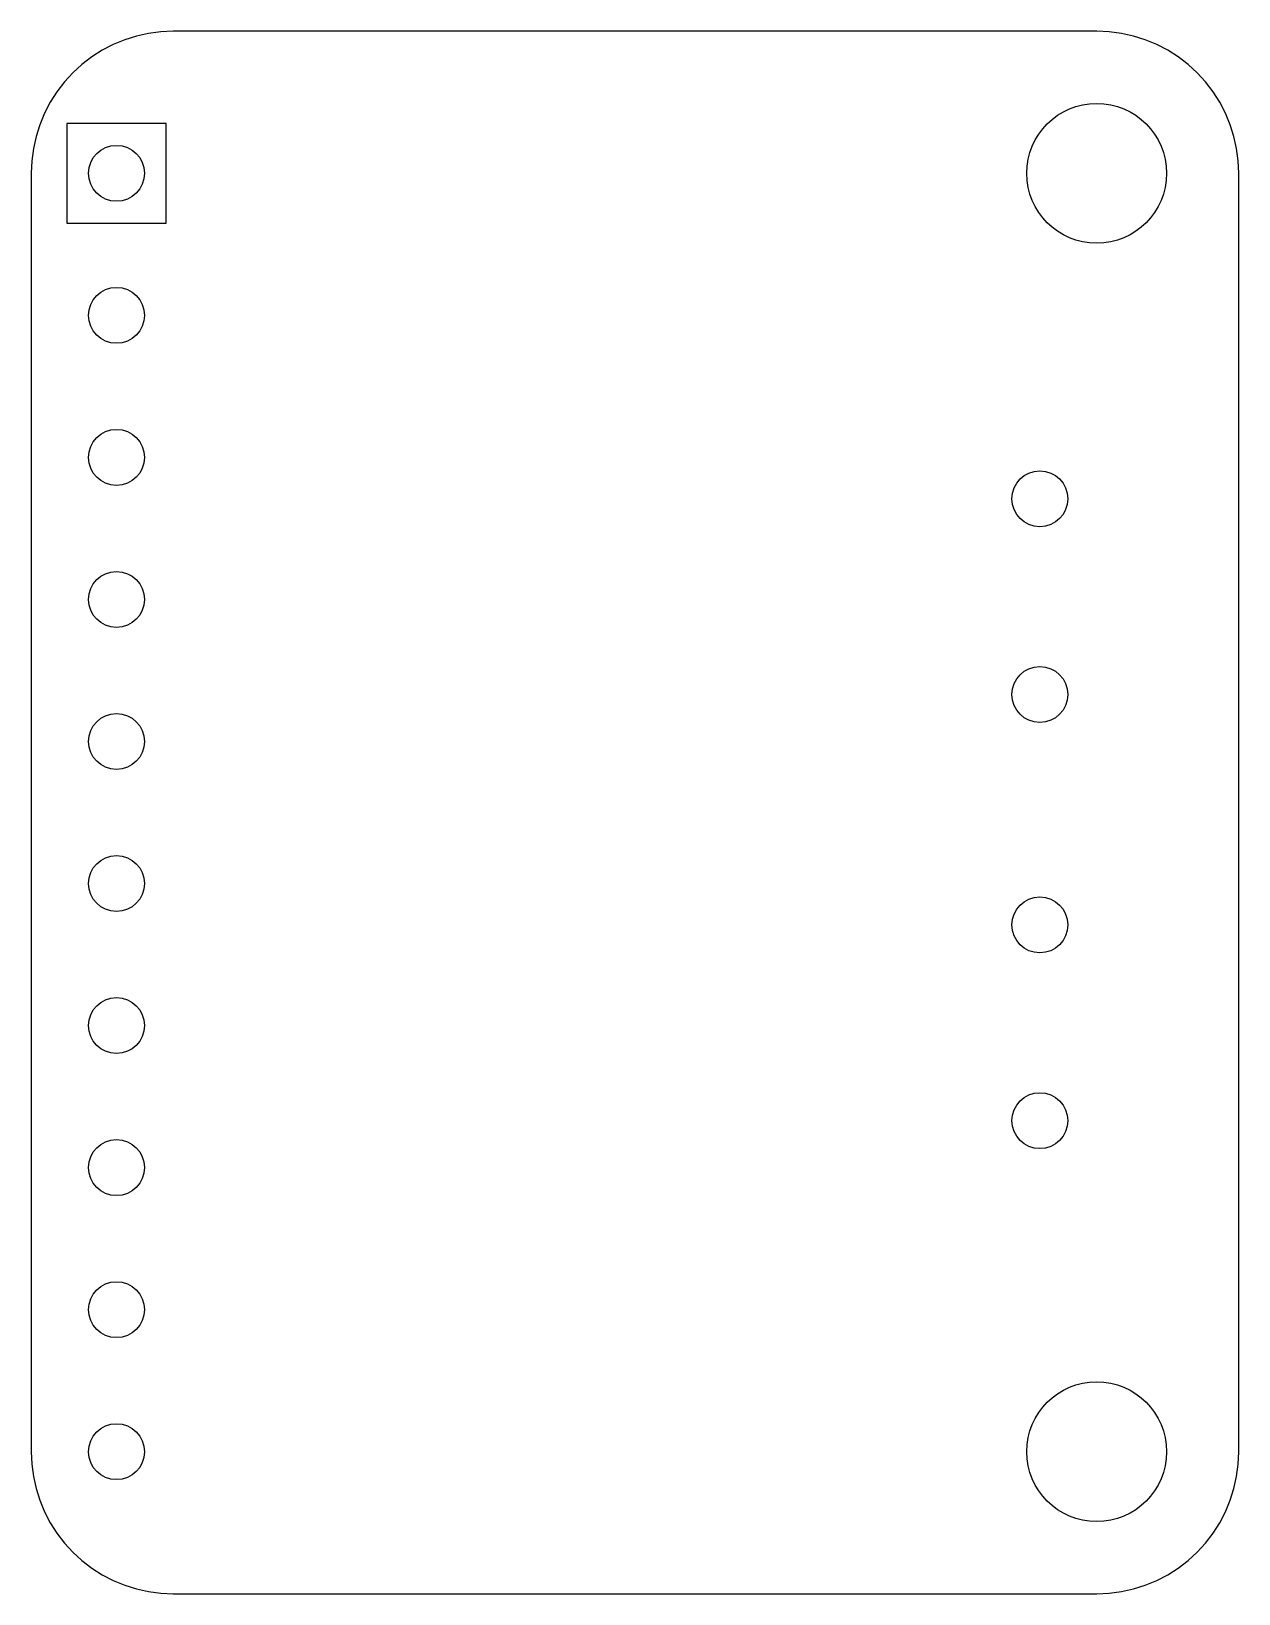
# Model space of a CAD drawing. Header units: millimetres. Extents: x 0 to 21.6, y 0 to 27.9.
import ezdxf

# ---------------------------------------------------------------- set-up
doc = ezdxf.new("R2010")
doc.units = ezdxf.units.MM

msp = doc.modelspace()

# ---------------------------------------------------------------- linework, layer by layer
at = {"layer": '16_copper'}
msp.add_lwpolyline([(2.413, 26.289), (0.635, 26.289), (0.635, 24.511), (2.413, 24.511)], close=True, dxfattribs=at)
at = {"layer": '1_copper'}
msp.add_lwpolyline([(2.413, 26.289), (0.635, 26.289), (0.635, 24.511), (2.413, 24.511)], close=True, dxfattribs=at)
at = {"layer": 'drills_PTH'}
for centre, radius in [((19.05, 25.4), 1.25), ((1.524, 25.4), 0.5), ((1.524, 22.86), 0.5), ((1.524, 20.32), 0.5), ((18.034, 19.58), 0.5), ((1.524, 17.78), 0.5), ((18.034, 16.08), 0.5), ((1.524, 15.24), 0.5), ((1.524, 12.7), 0.5), ((18.034, 11.96), 0.5), ((1.524, 10.16), 0.5), ((18.034, 8.46), 0.5), ((1.524, 7.62), 0.5), ((1.524, 5.08), 0.5), ((19.05, 2.54), 1.25), ((1.524, 2.54), 0.5)]:
    msp.add_circle(centre, radius, dxfattribs=at)
at = {"layer": 'outline'}
msp.add_lwpolyline([(0, 2.54), (0.01, 2.319), (0.039, 2.099), (0.087, 1.883), (0.153, 1.671), (0.238, 1.467), (0.34, 1.27), (0.459, 1.083), (0.594, 0.907), (0.744, 0.744), (0.907, 0.594), (1.083, 0.459), (1.27, 0.34), (1.467, 0.238), (1.671, 0.153), (1.883, 0.087), (2.099, 0.039), (2.319, 0.01), (2.54, 0), (19.05, 0), (19.271, 0.01), (19.491, 0.039), (19.707, 0.087), (19.919, 0.153), (20.123, 0.238), (20.32, 0.34), (20.507, 0.459), (20.683, 0.594), (20.846, 0.744), (20.996, 0.907), (21.131, 1.083), (21.25, 1.27), (21.352, 1.467), (21.437, 1.671), (21.503, 1.883), (21.551, 2.099), (21.58, 2.319), (21.59, 2.54), (21.59, 25.4), (21.58, 25.621), (21.551, 25.841), (21.503, 26.057), (21.437, 26.269), (21.352, 26.473), (21.25, 26.67), (21.131, 26.857), (20.996, 27.033), (20.846, 27.196), (20.683, 27.346), (20.507, 27.481), (20.32, 27.6), (20.123, 27.702), (19.919, 27.787), (19.707, 27.853), (19.491, 27.901), (19.271, 27.93), (19.05, 27.94), (2.54, 27.94), (2.319, 27.93), (2.099, 27.901), (1.883, 27.853), (1.671, 27.787), (1.467, 27.702), (1.27, 27.6), (1.083, 27.481), (0.907, 27.346), (0.744, 27.196), (0.594, 27.033), (0.459, 26.857), (0.34, 26.67), (0.238, 26.473), (0.153, 26.269), (0.087, 26.057), (0.039, 25.841), (0.01, 25.621), (0, 25.4), (0, 2.54)], close=True, dxfattribs=at)

doc.saveas('drawing.dxf')
